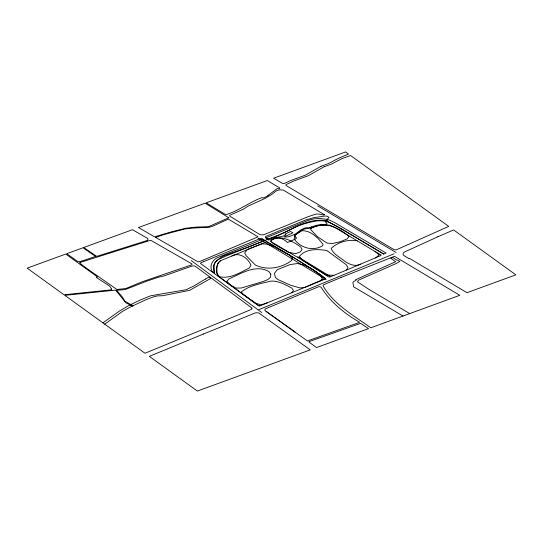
<?xml version="1.0" encoding="UTF-8"?>
<svg xmlns="http://www.w3.org/2000/svg" width="543" height="543" viewBox="0 0 543 543"><rect width="100%" height="100%" fill="white"/><g stroke="black" fill="none" stroke-linecap="round" stroke-linejoin="round"><path stroke-width="0.81" d="M346.617 270.068L347.92 267.475L346.285 264.76L326.777 250.479C317.662 249.135 305.757 248.47 299.424 256.384L302.057 260.036L326.377 275.036L334.033 275.315M291.835 292.718L293.437 290.451L291.632 287.987C285.306 284.586 278.634 280.941 271.242 281.043C261.081 283.602 249.773 285.19 241.404 291.829L242.816 294.136L255.176 302.994L261.034 304.894L267.19 302.838M320.404 280.88L322.311 278.634L320.418 274.901L312.15 269.131L304.379 265.086L297.394 263.531L290.111 264.563L277.168 269.756L274.486 273.346L275.355 277.371L277.989 279.597L290.939 285.353L300.014 287.946L304.684 287.437L325.182 278.552L313.868 270.4L293.559 257.463L266.504 241.798L220.512 260.708C215.863 263.912 215.605 271.33 218.008 275.898L258.583 305.648L259.941 305.818M325.902 220.865L329.01 217.349L327.232 216.297A3.584 1.846 0.4 0 0 324.225 216.114L316.963 217.22A17.804 9.17 0.4 0 0 313.23 217.818L305.6 220.03L265.595 236.497A5.362 2.763 0.4 0 0 266.545 238.642L268.663 240.128A51.47 26.512 0.4 0 1 269.871 239.592C274.758 236.259 280.969 237.888 285.91 234.888A6.889 3.55 0.4 0 1 286.073 234.814L284.885 234.135L290.593 231.488L292.935 232.818L283.982 236.972L287.573 236.992A21.408 11.03 0.4 0 0 287.987 236.884L289.338 236.483M220.682 260.64L218.15 262.995L216.956 266.98L216.895 273.156L219.229 276.645C229.974 279.326 240.169 272.43 249.454 267.937L250.907 265.194C248.09 258.074 239.334 251.857 231.8 255.977M375.62 257.986L379.218 254.755L375.064 251.47M102.898 322.841L119.379 311.119L128.019 305.981L130.103 304.983L132.241 306.035L122.487 311.404L104.724 324.157M383.718 254.029L386.121 253.038L334.542 222.508L328.291 219.576L327.022 221.015L344.934 230.904L383.718 254.029L338.289 227.049A87.131 44.872 0.4 0 0 328.406 222.155C320.214 218.917 311.336 221.931 303.252 224.076A56.194 28.942 0.4 0 0 293.858 227.836L292.636 228.46A146.542 75.477 0.4 0 1 282.57 233.286A212.299 109.34 0.4 0 1 271.812 237.671L248.796 246.902L224.795 255.475A32.397 16.684 0.4 0 0 221.116 257.287L216.311 260.959A28.066 14.457 0.4 0 0 214.112 264.271L213.433 267.814A42.286 21.781 0.4 0 0 214.227 272.226L214.594 273.102L211.919 271.059C209.32 266.138 212.347 260.036 217.139 257.83C232.132 251.409 247.459 245.789 262.412 239.28L264.448 240.603L225.786 256.092L218.279 259.54L215.388 262.045L213.976 265.188L214.594 273.102M258.862 309.659L394.055 253.791M311.716 226.913L314.254 226.003A27.659 14.247 0.4 0 1 315.524 225.637L317.716 225.087A14.62 7.527 0.4 0 1 319.189 224.802L320.058 224.687A15.143 7.799 0.4 0 1 321.768 224.564L323.838 224.483A12.842 6.611 0.4 0 0 325.311 224.381L326.913 223.879L326.567 222.745M311.634 226.947L311.22 227.11M289.738 236.354L290.865 235.934A31.901 16.433 0.4 0 0 295.711 233.734L296.634 233.09A22.847 11.763 0.4 0 0 297.116 232.73L300.598 230.069A21.048 10.84 0.4 0 1 302.845 228.902L303.992 228.393A5.301 2.729 0.4 0 1 306.191 227.775A7.032 3.625 0.4 0 1 307.426 227.748L307.833 227.748M360.871 264.129C355.74 266.851 350.031 264.679 345.497 261.794C340.644 257.599 333.592 254.667 331.115 248.422C337.644 242.164 348.321 239.076 357.287 240.814M327.239 219.352L319.963 218.483L314.261 218.822L308.356 220.295L266.097 237.773L267.984 239.124C287.186 233.863 305.241 217.2 326.058 220.696M403.028 316.026L353.608 286.826L352.93 282.482L353.357 281.783L356.113 280.249L355.556 279.774L395.671 261.719L390.763 258.278L392.677 257.484L396.872 260.165L397.795 260.158L399.852 261.427L396.288 263.464L358.536 280.161L357.443 281.803L368.873 289.331L409.714 313.582M317.75 205.926L396.091 252.529M297.7 256.663L330.287 276.462M258.081 238.18L326.167 279.618M295.358 332.302L266.016 311.309L264.774 310.318L265.127 308.981L318.89 286.636A2.552 1.317 0.4 0 1 321.117 287.254C330.192 301.786 344.262 313.467 359.31 322.04L359.371 322.447L307.413 340.943L266.016 311.309M191.143 260.497L261.746 312.544M311.153 227.076A5.457 2.81 0.4 0 1 308.499 227.795M326.017 222.46A3.102 1.602 0.4 0 1 325.488 221.782M325.454 221.598A3.102 1.602 0.4 0 1 325.773 220.831M270.767 274.181L270.59 277.106L267.923 279.55L263.199 281.478L241.296 288.021L235.886 288.075L230.517 285.089L226.906 281.478L228.881 278.892C241.146 273.706 255.373 263.979 268.853 271.5L270.767 274.181M155.685 237.427L197.7 261.672A1.758 0.91 0.4 0 0 199.654 261.529L258.04 236.836L228.338 219.114L212.523 226.295L209.191 227.273L191.665 228.148L184.362 229.071L163.681 234.63L155.692 237.393M228.786 217.77L208.539 226.689L196.539 227.069L185.862 228.25L172.083 231.651L155.712 236.497A1.025 0.529 0.4 0 1 154.226 236.66L138.472 227.524L205.132 203.197L228.786 217.77M296.145 237.814L296.05 238.635L294.958 239.246L287.573 242.504C282.034 237.61 276.984 236.225 270.652 240.556L270.509 241.35L305.01 261.767L328.569 276.923L330.151 276.937L381.084 255.481L381.077 255.081L336.063 228.175L330.171 225.304L326.981 224.945L318.917 225.467L310.555 228.026L304.453 228.956L301.026 230.734L294.401 235.472L296.145 237.814M292.222 257.837L291.706 260.464C281.362 268.14 267.326 270.74 255.42 265.072L246.101 255.624L244.669 252.95L247.391 249.441L262.011 243.848L267.156 244.133L273.937 246.563L290.071 255.441L292.222 257.837M311.024 228.298L310.739 229.628L317.533 236.775L327.076 243.081L332.173 243.549L340.332 241.744L347.255 238.839L348.952 236.32C337.712 227.137 324.911 220.804 311.024 228.298M324.375 214.695L323.547 215.014L319.019 214.152A5.111 2.634 0.4 0 0 315.782 214.139L307.888 216.766L264.489 234.454A3.835 1.975 0.4 0 1 259.031 234.067L230.083 216.345A1.914 0.984 0.4 0 1 230.653 214.879L243.373 209.191L247.988 206.157L265.093 198.399L271.622 194.523L276.414 190.831A6.611 3.407 0.4 0 1 283.439 190.138L324.375 214.695M295.27 234.78L294.177 238.866C300.001 247.927 313.325 251.66 322.603 245.741L323.037 244.431C318.089 237.725 310.827 230.415 301.881 230.714L295.27 234.78M271.541 240.196L271.188 241.431L273.326 243.746L288.679 252.407L295.799 253.601L299.94 252.128L302.064 249.746L300.876 247.119C293.105 241.567 280.84 234.074 271.541 240.196M111.722 289.154L111.111 289.752L108.892 290.084L64.04 294.781L27.15 268.147L65.778 254.049L97.482 276.944L96.22 277.378L109.638 286.08L111.722 289.154M251.871 308.716L251.504 309.327L242.592 313.08L145.001 353.242L64.807 295.338L115.618 290.132L125.922 302.865L132.607 306.184L133.198 305.892L125.005 301.256L122.026 296.621L116.589 290.274L125.087 289.623L146.495 281.26L158.76 277.113L163.925 275.946L191.794 266.151A2.681 1.378 0.4 0 1 195.69 266.532L251.497 307.718A2.511 1.296 0.4 0 1 251.871 308.716M95.554 256.459L80.853 261.366L78.518 261.563L77.221 261.203L66.775 253.683L83.052 247.751L95.554 256.459M79.896 262.52L79.997 263.24L85.047 267.244L116.894 289.46L125.698 288.564L142.565 281.641L191 265.072A1.629 0.842 0.4 0 0 191.53 263.681L151.246 240.569A1.045 0.536 0.4 0 0 149.827 240.495L79.896 262.52M268.113 195.337L266.878 196.396L263.016 198.019L262.174 197.557C250.024 201.887 239.979 210.019 227.721 214.118A2.505 1.29 0.4 0 1 225.257 214.397L206.157 202.824L267.258 180.527L279.523 187.803A1.357 0.699 0.4 0 1 278.932 188.923L277.487 188.387L268.113 195.337M309.218 341.567L308.947 342.083L316.562 347.574L368.521 328.617L360.62 323.35L309.218 341.567M205.41 279.054L193.837 286.005L186.106 289.724L150.649 295.792L140.27 299.974L130.836 304.555L133.049 305.736L145.748 299.797L153.574 296.838L157.592 295.874L162.5 295.738L189.622 290.356L210.698 278.45L208.817 277.025L205.41 279.054M321.096 166.267L305.22 175.226L290.566 180.568L284.206 183.52A2.464 1.269 0.4 0 1 281.966 183.1L273.631 178.206L345.619 151.938L348.545 154.049L338.33 158.38L328.311 163.633L321.096 166.267M324.205 166.735L308.336 175.694L293.682 181.043L286.202 184.511A1.629 0.835 0.4 0 0 286.242 185.604L393.492 249.305A2.308 1.188 0.4 0 0 396.797 249.631L448.715 226.377L350.581 155.515L341.445 158.848L331.427 164.101L324.205 166.735M437.828 236.768L405.302 251.633A5.702 2.939 0.4 0 0 403.978 255.583L409.13 258.733L409.673 258.502L466.966 292.691L515.85 274.853L453.643 229.933L437.828 236.768M147.112 240.549L96.702 256.357L83.663 247.527L132.492 229.703L147.669 238.479A4.358 2.24 0.4 0 1 147.112 240.549M203.557 261.658L201.181 262.717A1.378 0.713 0.4 0 0 200.747 263.66L258.678 305.729A1.33 0.686 0.4 0 0 259.9 305.899L324.782 279.156A2.084 1.072 0.4 0 0 324.85 277.935C304.847 263.328 282.883 251.776 262.011 238.553A1.052 0.543 0.4 0 0 260.667 238.438L203.557 261.658M341.153 277.425L323.614 284.729A3.014 1.554 0.4 0 0 323.234 286.113C334.121 304.84 353.805 315.429 370.754 327.802L459.785 295.311L394.469 256.316L341.153 277.425M203.313 334.074L149.325 356.364L197.38 391.062L310.236 349.882L258.631 312.89L255.76 312.741L203.313 334.074"/></g></svg>
